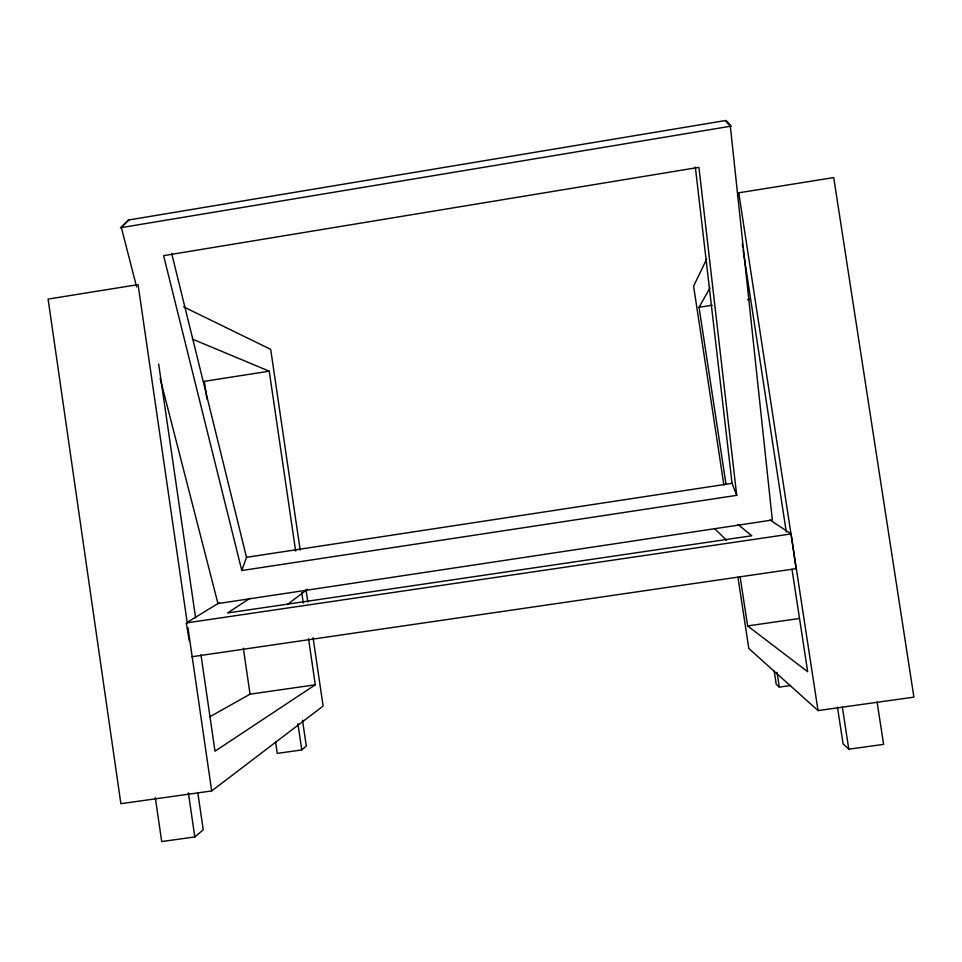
<?xml version="1.0" encoding="UTF-8"?>
<svg xmlns="http://www.w3.org/2000/svg" width="962" height="962" viewBox="0 0 962 962"><rect width="100%" height="100%" fill="white"/><g stroke="black" fill="none" stroke-linecap="round" stroke-linejoin="round"><path stroke-width="1.44" d="M241.811 570.526L163.624 255.651L698.929 167.34L736.724 495.346L241.811 570.526L246.5 557.323L171.717 253.583M706.685 259.079L693.59 286.135L723.905 485.125M737.457 195.514L738.768 192.809L833.717 177.573L913.9 697.137L818.037 710.581L748.797 648.472L737.938 577.188M725.925 483.645L699.049 307.287L709.98 287.878M128.908 220.094L121.332 227.453L136.628 286.989M275.553 741.75L277.26 753.402L301.755 749.939L306.289 746.043L302.501 720.225M155.303 797.486L161.688 841.546L194.805 836.952L203.222 829.833L197.823 792.652M287.41 604.545L307.503 589.177M187.289 623.16L138.071 284.62L48.1 299.086L120.875 803.691L211.688 790.944L323.112 706.06L313.059 637.686M308.537 638.708L315.295 684.788L214.995 751.19L200.962 654.773M250.036 598.244L227.561 612.986L751.791 535.762L737.866 524.422M187.554 622.149L219.576 602.573M209.632 716.894L250.048 694.179L315.295 684.788M295.659 551.022L269.24 371.176L204.365 381.337L206.962 399.122M699.049 307.287L712.241 305.219M747.414 299.723L750.348 299.254M246.5 557.323L732.046 483.333L736.724 495.346M191.883 656.745L796.079 568.65L791.101 533.922L186.267 622.931L189.201 640.572M740.151 577.02L747.606 625.925L799.206 618.506M774.194 671.031L776.202 684.174L779.28 687.121L790.596 685.521M837.457 707.13L843.085 743.83L848.797 749.194L883.597 744.372L877.103 702.14M192.412 339.105L269.24 371.176M183.622 306.854L270.695 349.362L300.18 549.999M770.009 519.985L791.101 533.922M747.606 625.925L807.671 671.729L791.991 569.239M714.886 528.908L726.683 540.403M725.348 120.707L730.326 126.13L772.342 520.021L217.953 603.571L160.137 378.475M842.327 707.022L848.797 749.194M738.768 192.809L818.037 710.581M742.207 243.951L742.664 246.921M743.109 249.892L786.303 532.106M777.019 672.294L779.28 687.121M306.072 590.127L307.816 602.02M301.767 592.64L303.295 603.042M297.907 723.701L301.755 749.939M243.338 648.22L250.048 694.179M158.658 364.033L195.575 617.688M187.939 627.609L211.688 790.944M188.396 792.844L194.805 836.952M695.346 167.087L732.046 483.333M128.319 220.045L120.394 227.754L731.252 126.118L726.021 120.454L128.319 220.045"/></g></svg>
